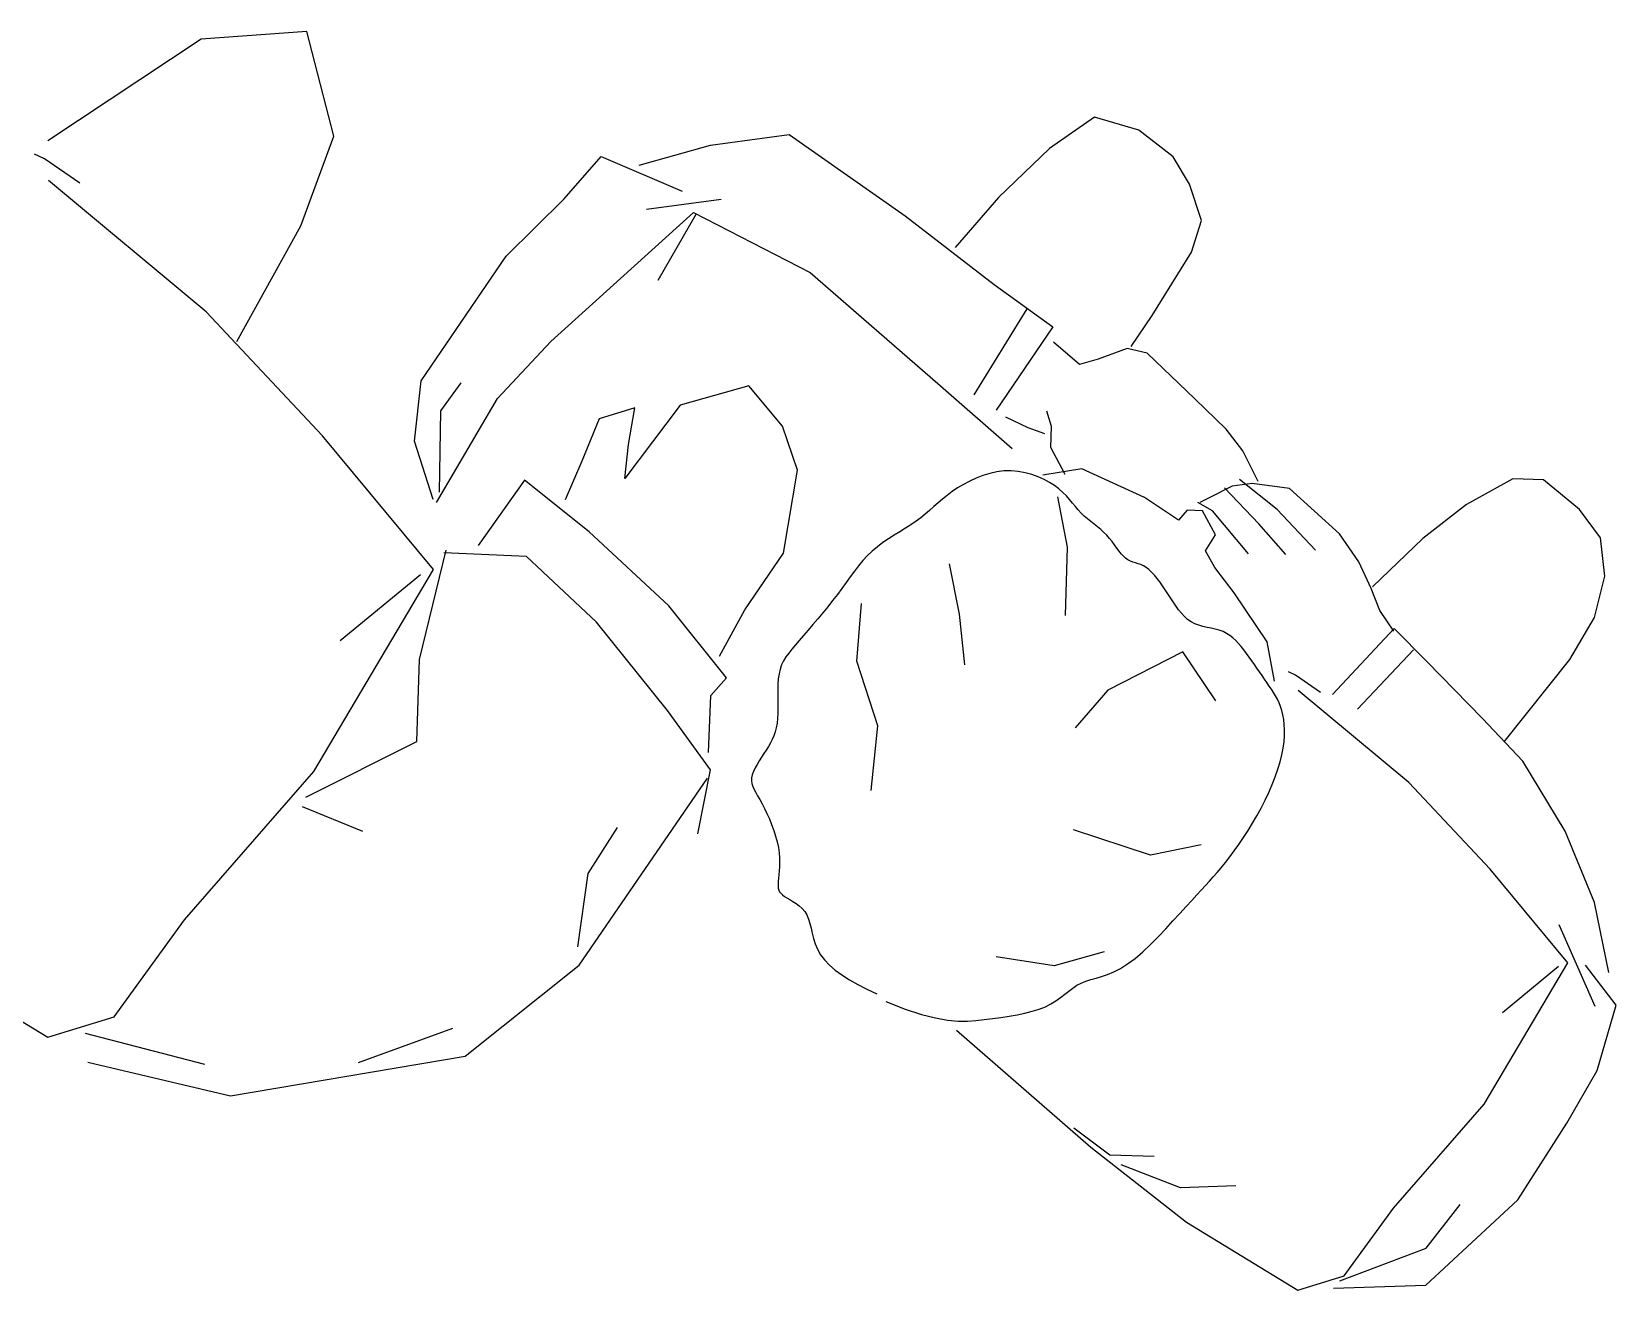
# Model space of a CAD drawing. Header units: millimetres. Extents: x 1029 to 1042.4, y 847.5 to 858.9.
# Drawn here: x 1035.0185 to 1035.4687, y 850.669 to 851.0268 of the extents above; entities that cross this region are included whole.
import ezdxf

# ---------------------------------------------------------------- set-up
doc = ezdxf.new("R2010")
doc.units = ezdxf.units.MM
doc.layers.add('Mobiliario TöjiNN', color=7, linetype='Continuous')

msp = doc.modelspace()

# ---------------------------------------------------------------- linework, layer by layer
at = {"layer": 'Mobiliario TöjiNN'}
for p, q in [((1035.06661, 851.0246, -11.83244), (1035.02309, 850.9957, -11.83244)), ((1035.09662, 851.02677, -11.83244), (1035.06661, 851.0246, -11.83244)), ((1035.10432, 850.99704, -11.83244), (1035.09662, 851.02677, -11.83244)), ((1035.32043, 851.00246, -11.83244), (1035.30762, 850.99359, -11.83244)), ((1035.33306, 850.99881, -11.83244), (1035.32043, 851.00246, -11.83244)), ((1035.09495, 850.97157, -11.83244), (1035.10432, 850.99704, -11.83244)), ((1035.2113, 850.99452, -11.83244), (1035.23368, 850.99751, -11.83244)), ((1035.23368, 850.99751, -11.83244), (1035.26667, 850.97447, -11.83244)), ((1035.34277, 850.99116, -11.83244), (1035.33306, 850.99881, -11.83244)), ((1035.02218, 850.99067, -11.83244), (1035.0193, 850.992, -11.83244)), ((1035.19109, 850.98883, -11.83244), (1035.2113, 850.99452, -11.83244)), ((1035.30762, 850.99359, -11.83244), (1035.29317, 850.9796, -11.83244)), ((1035.03221, 850.98367, -11.83244), (1035.02218, 850.99067, -11.83244)), ((1035.16973, 850.97923, -11.83244), (1035.18027, 850.99131, -11.83244)), ((1035.18027, 850.99131, -11.83244), (1035.2033, 850.98146, -11.83244)), ((1035.34737, 850.98347, -11.83244), (1035.34277, 850.99116, -11.83244)), ((1035.06811, 850.94712, -11.83244), (1035.02324, 850.98448, -11.83244)), ((1035.35078, 850.97314, -11.83244), (1035.34737, 850.98347, -11.83244)), ((1035.15325, 850.96292, -11.83244), (1035.16973, 850.97923, -11.83244)), ((1035.1932, 850.97635, -11.83244), (1035.21433, 850.97921, -11.83244)), ((1035.29317, 850.9796, -11.83244), (1035.28081, 850.96542, -11.83244)), ((1035.16602, 850.9387, -11.83244), (1035.20649, 850.9754, -11.83244)), ((1035.20713, 850.97484, -11.83244), (1035.19636, 850.95601, -11.83244)), ((1035.20649, 850.9754, -11.83244), (1035.23964, 850.95836, -11.83244)), ((1035.26667, 850.97447, -11.83244), (1035.29195, 850.95489, -11.83244)), ((1035.07673, 850.93875, -11.83244), (1035.09495, 850.97157, -11.83244)), ((1035.348, 850.96411, -11.83244), (1035.35078, 850.97314, -11.83244)), ((1035.12915, 850.92749, -11.83244), (1035.15325, 850.96292, -11.83244)), ((1035.33679, 850.94607, -11.83244), (1035.348, 850.96411, -11.83244)), ((1035.23964, 850.95836, -11.83244), (1035.2759, 850.92676, -11.83244)), ((1035.29195, 850.95489, -11.83244), (1035.30857, 850.94286, -11.83244)), ((1035.10114, 850.91189, -11.83244), (1035.06811, 850.94712, -11.83244)), ((1035.30123, 850.94803, -11.83244), (1035.28612, 850.92358, -11.83244)), ((1035.30857, 850.94286, -11.83244), (1035.2925, 850.91924, -11.83244)), ((1035.33086, 850.93733, -11.83244), (1035.33679, 850.94607, -11.83244)), ((1035.15079, 850.92252, -11.83244), (1035.16602, 850.9387, -11.83244)), ((1035.31617, 850.93214, -11.83244), (1035.30879, 850.93857, -11.83244)), ((1035.32146, 850.93367, -11.83244), (1035.31617, 850.93214, -11.83244)), ((1035.32973, 850.93668, -11.83244), (1035.32146, 850.93367, -11.83244)), ((1035.3354, 850.93541, -11.83244), (1035.32973, 850.93668, -11.83244)), ((1035.34891, 850.92241, -11.83244), (1035.3354, 850.93541, -11.83244)), ((1035.12721, 850.91037, -11.83244), (1035.12915, 850.92749, -11.83244)), ((1035.1347, 850.91897, -11.83244), (1035.14054, 850.92696, -11.83244)), ((1035.2222, 850.92614, -11.83244), (1035.20268, 850.92058, -11.83244)), ((1035.23178, 850.91469, -11.83244), (1035.2222, 850.92614, -11.83244)), ((1035.2759, 850.92676, -11.83244), (1035.29708, 850.90829, -11.83244)), ((1035.13352, 850.893, -11.83244), (1035.15079, 850.92252, -11.83244)), ((1035.18982, 850.91985, -11.83244), (1035.17973, 850.91669, -11.83244)), ((1035.20268, 850.92058, -11.83244), (1035.18697, 850.89975, -11.83244)), ((1035.18806, 850.90942, -11.83244), (1035.18982, 850.91985, -11.83244)), ((1035.35781, 850.91383, -11.83244), (1035.34891, 850.92241, -11.83244)), ((1035.13439, 850.89593, -11.83244), (1035.1347, 850.91897, -11.83244)), ((1035.17973, 850.91669, -11.83244), (1035.17474, 850.90466, -11.83244)), ((1035.30162, 850.91415, -11.83244), (1035.29527, 850.91723, -11.83244)), ((1035.30819, 850.91456, -11.83244), (1035.30692, 850.91894, -11.83244)), ((1035.1326, 850.87395, -11.83244), (1035.10114, 850.91189, -11.83244)), ((1035.13256, 850.89384, -11.83244), (1035.12721, 850.91037, -11.83244)), ((1035.23607, 850.9021, -11.83244), (1035.23178, 850.91469, -11.83244)), ((1035.30636, 850.91247, -11.83244), (1035.30162, 850.91415, -11.83244)), ((1035.30804, 850.90856, -11.83244), (1035.30819, 850.91456, -11.83244)), ((1035.36258, 850.90764, -11.83244), (1035.35781, 850.91383, -11.83244)), ((1035.18697, 850.89975, -11.83244), (1035.18806, 850.90942, -11.83244)), ((1035.31211, 850.90092, -11.83244), (1035.30804, 850.90856, -11.83244)), ((1035.36688, 850.89897, -11.83244), (1035.36258, 850.90764, -11.83244)), ((1035.17474, 850.90466, -11.83244), (1035.17007, 850.89368, -11.83244)), ((1035.23207, 850.87858, -11.83244), (1035.23607, 850.9021, -11.83244)), ((1035.29269, 850.90167, -11.83244), (1035.2907, 850.90124, -11.83244)), ((1035.29471, 850.90191, -11.83244), (1035.29269, 850.90167, -11.83244)), ((1035.29673, 850.90193, -11.83244), (1035.29471, 850.90191, -11.83244)), ((1035.29872, 850.90176, -11.83244), (1035.29673, 850.90193, -11.83244)), ((1035.30068, 850.90141, -11.83244), (1035.29872, 850.90176, -11.83244)), ((1035.30258, 850.9009, -11.83244), (1035.30068, 850.90141, -11.83244)), ((1035.31687, 850.90249, -11.83244), (1035.30574, 850.90074, -11.83244)), ((1035.33463, 850.89437, -11.83244), (1035.31687, 850.90249, -11.83244)), ((1035.1585, 850.89934, -11.83244), (1035.14532, 850.88073, -11.83244)), ((1035.17687, 850.88466, -11.83244), (1035.1585, 850.89934, -11.83244)), ((1035.28155, 850.89709, -11.83244), (1035.28, 850.89605, -11.83244)), ((1035.28321, 850.8981, -11.83244), (1035.28155, 850.89709, -11.83244)), ((1035.28498, 850.89905, -11.83244), (1035.28321, 850.8981, -11.83244)), ((1035.28682, 850.8999, -11.83244), (1035.28498, 850.89905, -11.83244)), ((1035.28873, 850.90064, -11.83244), (1035.28682, 850.8999, -11.83244)), ((1035.2907, 850.90124, -11.83244), (1035.28873, 850.90064, -11.83244)), ((1035.30438, 850.90026, -11.83244), (1035.30258, 850.9009, -11.83244)), ((1035.30608, 850.89951, -11.83244), (1035.30438, 850.90026, -11.83244)), ((1035.30766, 850.89867, -11.83244), (1035.30608, 850.89951, -11.83244)), ((1035.30908, 850.89777, -11.83244), (1035.30766, 850.89867, -11.83244)), ((1035.31033, 850.89681, -11.83244), (1035.30908, 850.89777, -11.83244)), ((1035.35951, 850.89763, -11.83244), (1035.35333, 850.89443, -11.83244)), ((1035.36711, 850.88692, -11.83244), (1035.35733, 850.89708, -11.83244)), ((1035.36523, 850.89837, -11.83244), (1035.35951, 850.89763, -11.83244)), ((1035.37232, 850.89096, -11.83244), (1035.36165, 850.89945, -11.83244)), ((1035.37582, 850.89691, -11.83244), (1035.36523, 850.89837, -11.83244)), ((1035.39005, 850.88409, -11.83244), (1035.37582, 850.89691, -11.83244)), ((1035.43924, 850.8997, -11.83244), (1035.42607, 850.89237, -11.83244)), ((1035.44802, 850.89941, -11.83244), (1035.43924, 850.8997, -11.83244)), ((1035.45817, 850.89097, -11.83244), (1035.44802, 850.89941, -11.83244)), ((1035.276, 850.89285, -11.83244), (1035.27478, 850.89178, -11.83244)), ((1035.27725, 850.89392, -11.83244), (1035.276, 850.89285, -11.83244)), ((1035.27858, 850.89499, -11.83244), (1035.27725, 850.89392, -11.83244)), ((1035.28, 850.89605, -11.83244), (1035.27858, 850.89499, -11.83244)), ((1035.31277, 850.8803, -11.83244), (1035.30998, 850.89459, -11.83244)), ((1035.31144, 850.89582, -11.83244), (1035.31033, 850.89681, -11.83244)), ((1035.31244, 850.89481, -11.83244), (1035.31144, 850.89582, -11.83244)), ((1035.31334, 850.89379, -11.83244), (1035.31244, 850.89481, -11.83244)), ((1035.31419, 850.89278, -11.83244), (1035.31334, 850.89379, -11.83244)), ((1035.315, 850.89179, -11.83244), (1035.31419, 850.89278, -11.83244)), ((1035.34431, 850.88798, -11.83244), (1035.33463, 850.89437, -11.83244)), ((1035.35395, 850.89062, -11.83244), (1035.34981, 850.893, -11.83244)), ((1035.35333, 850.89443, -11.83244), (1035.35034, 850.89295, -11.83244)), ((1035.42607, 850.89237, -11.83244), (1035.41369, 850.88271, -11.83244)), ((1035.27109, 850.88863, -11.83244), (1035.26973, 850.88762, -11.83244)), ((1035.27236, 850.88966, -11.83244), (1035.27109, 850.88863, -11.83244)), ((1035.27358, 850.89072, -11.83244), (1035.27236, 850.88966, -11.83244)), ((1035.27478, 850.89178, -11.83244), (1035.27358, 850.89072, -11.83244)), ((1035.31581, 850.89084, -11.83244), (1035.315, 850.89179, -11.83244)), ((1035.31665, 850.88994, -11.83244), (1035.31581, 850.89084, -11.83244)), ((1035.31753, 850.88909, -11.83244), (1035.31665, 850.88994, -11.83244)), ((1035.31846, 850.88829, -11.83244), (1035.31753, 850.88909, -11.83244)), ((1035.3194, 850.88752, -11.83244), (1035.31846, 850.88829, -11.83244)), ((1035.34674, 850.89077, -11.83244), (1035.34431, 850.88798, -11.83244)), ((1035.35113, 850.89062, -11.83244), (1035.34674, 850.89077, -11.83244)), ((1035.35476, 850.88377, -11.83244), (1035.35113, 850.89062, -11.83244)), ((1035.3642, 850.87841, -11.83244), (1035.35395, 850.89062, -11.83244)), ((1035.38318, 850.87945, -11.83244), (1035.37232, 850.89096, -11.83244)), ((1035.46413, 850.88291, -11.83244), (1035.45817, 850.89097, -11.83244)), ((1035.19947, 850.86362, -11.83244), (1035.17687, 850.88466, -11.83244)), ((1035.26353, 850.88366, -11.83244), (1035.26191, 850.88262, -11.83244)), ((1035.26515, 850.88466, -11.83244), (1035.26353, 850.88366, -11.83244)), ((1035.26675, 850.88565, -11.83244), (1035.26515, 850.88466, -11.83244)), ((1035.26828, 850.88663, -11.83244), (1035.26675, 850.88565, -11.83244)), ((1035.26973, 850.88762, -11.83244), (1035.26828, 850.88663, -11.83244)), ((1035.32036, 850.88676, -11.83244), (1035.3194, 850.88752, -11.83244)), ((1035.3213, 850.88601, -11.83244), (1035.32036, 850.88676, -11.83244)), ((1035.32223, 850.88525, -11.83244), (1035.3213, 850.88601, -11.83244)), ((1035.32312, 850.88446, -11.83244), (1035.32223, 850.88525, -11.83244)), ((1035.32396, 850.88363, -11.83244), (1035.32312, 850.88446, -11.83244)), ((1035.32473, 850.88275, -11.83244), (1035.32396, 850.88363, -11.83244)), ((1035.35196, 850.87926, -11.83244), (1035.35476, 850.88377, -11.83244)), ((1035.37476, 850.8782, -11.83244), (1035.36711, 850.88692, -11.83244)), ((1035.39549, 850.87608, -11.83244), (1035.39005, 850.88409, -11.83244)), ((1035.12868, 850.84831, -11.83244), (1035.13621, 850.87938, -11.83244)), ((1035.25729, 850.87917, -11.83244), (1035.25592, 850.87786, -11.83244)), ((1035.25876, 850.8804, -11.83244), (1035.25729, 850.87917, -11.83244)), ((1035.26031, 850.88154, -11.83244), (1035.25876, 850.8804, -11.83244)), ((1035.26191, 850.88262, -11.83244), (1035.26031, 850.88154, -11.83244)), ((1035.31215, 850.8608, -11.83244), (1035.31277, 850.8803, -11.83244)), ((1035.32545, 850.88184, -11.83244), (1035.32473, 850.88275, -11.83244)), ((1035.32613, 850.88092, -11.83244), (1035.32545, 850.88184, -11.83244)), ((1035.32677, 850.88002, -11.83244), (1035.32613, 850.88092, -11.83244)), ((1035.3274, 850.87916, -11.83244), (1035.32677, 850.88002, -11.83244)), ((1035.32801, 850.87837, -11.83244), (1035.3274, 850.87916, -11.83244)), ((1035.3546, 850.87451, -11.83244), (1035.35196, 850.87926, -11.83244)), ((1035.41369, 850.88271, -11.83244), (1035.39944, 850.86895, -11.83244)), ((1035.46537, 850.87202, -11.83244), (1035.46413, 850.88291, -11.83244)), ((1035.15909, 850.87758, -11.83244), (1035.13555, 850.87863, -11.83244)), ((1035.17892, 850.85897, -11.83244), (1035.15909, 850.87758, -11.83244)), ((1035.22109, 850.86248, -11.83244), (1035.23207, 850.87858, -11.83244)), ((1035.2534, 850.875, -11.83244), (1035.25221, 850.87346, -11.83244)), ((1035.25463, 850.87647, -11.83244), (1035.2534, 850.875, -11.83244)), ((1035.25592, 850.87786, -11.83244), (1035.25463, 850.87647, -11.83244)), ((1035.28206, 850.86126, -11.83244), (1035.27927, 850.87556, -11.83244)), ((1035.32863, 850.87767, -11.83244), (1035.32801, 850.87837, -11.83244)), ((1035.32927, 850.87709, -11.83244), (1035.32863, 850.87767, -11.83244)), ((1035.32993, 850.87665, -11.83244), (1035.32927, 850.87709, -11.83244)), ((1035.33061, 850.87631, -11.83244), (1035.32993, 850.87665, -11.83244)), ((1035.33132, 850.87603, -11.83244), (1035.33061, 850.87631, -11.83244)), ((1035.33205, 850.8758, -11.83244), (1035.33132, 850.87603, -11.83244)), ((1035.33279, 850.87556, -11.83244), (1035.33205, 850.8758, -11.83244)), ((1035.33354, 850.87529, -11.83244), (1035.33279, 850.87556, -11.83244)), ((1035.33431, 850.87494, -11.83244), (1035.33354, 850.87529, -11.83244)), ((1035.33508, 850.87448, -11.83244), (1035.33431, 850.87494, -11.83244)), ((1035.33586, 850.87388, -11.83244), (1035.33508, 850.87448, -11.83244)), ((1035.36012, 850.86724, -11.83244), (1035.3546, 850.87451, -11.83244)), ((1035.39904, 850.86849, -11.83244), (1035.39549, 850.87608, -11.83244)), ((1035.09865, 850.81649, -11.83244), (1035.1326, 850.87395, -11.83244)), ((1035.10614, 850.85378, -11.83244), (1035.12891, 850.87249, -11.83244)), ((1035.24985, 850.87023, -11.83244), (1035.24864, 850.86854, -11.83244)), ((1035.25103, 850.87187, -11.83244), (1035.24985, 850.87023, -11.83244)), ((1035.25221, 850.87346, -11.83244), (1035.25103, 850.87187, -11.83244)), ((1035.33665, 850.87316, -11.83244), (1035.33586, 850.87388, -11.83244)), ((1035.33743, 850.87232, -11.83244), (1035.33665, 850.87316, -11.83244)), ((1035.33822, 850.87139, -11.83244), (1035.33743, 850.87232, -11.83244)), ((1035.339, 850.87038, -11.83244), (1035.33822, 850.87139, -11.83244)), ((1035.33977, 850.8693, -11.83244), (1035.339, 850.87038, -11.83244)), ((1035.46245, 850.86025, -11.83244), (1035.46537, 850.87202, -11.83244)), ((1035.24737, 850.86682, -11.83244), (1035.24604, 850.86508, -11.83244)), ((1035.24864, 850.86854, -11.83244), (1035.24737, 850.86682, -11.83244)), ((1035.34053, 850.86818, -11.83244), (1035.33977, 850.8693, -11.83244)), ((1035.34129, 850.86702, -11.83244), (1035.34053, 850.86818, -11.83244)), ((1035.34204, 850.86585, -11.83244), (1035.34129, 850.86702, -11.83244)), ((1035.34278, 850.86469, -11.83244), (1035.34204, 850.86585, -11.83244)), ((1035.36947, 850.85336, -11.83244), (1035.36012, 850.86724, -11.83244)), ((1035.40151, 850.86225, -11.83244), (1035.39904, 850.86849, -11.83244)), ((1035.21585, 850.84315, -11.83244), (1035.19947, 850.86362, -11.83244)), ((1035.21388, 850.84929, -11.83244), (1035.22109, 850.86248, -11.83244)), ((1035.24325, 850.8616, -11.83244), (1035.24183, 850.8599, -11.83244)), ((1035.24466, 850.86334, -11.83244), (1035.24325, 850.8616, -11.83244)), ((1035.24604, 850.86508, -11.83244), (1035.24466, 850.86334, -11.83244)), ((1035.25286, 850.84786, -11.83244), (1035.25419, 850.86429, -11.83244)), ((1035.28359, 850.84683, -11.83244), (1035.28206, 850.86126, -11.83244)), ((1035.34353, 850.86356, -11.83244), (1035.34278, 850.86469, -11.83244)), ((1035.34431, 850.86247, -11.83244), (1035.34353, 850.86356, -11.83244)), ((1035.34512, 850.86146, -11.83244), (1035.34431, 850.86247, -11.83244)), ((1035.34598, 850.86053, -11.83244), (1035.34512, 850.86146, -11.83244)), ((1035.40542, 850.85638, -11.83244), (1035.40151, 850.86225, -11.83244)), ((1035.19915, 850.8338, -11.83244), (1035.17892, 850.85897, -11.83244)), ((1035.23906, 850.85666, -11.83244), (1035.23777, 850.85516, -11.83244)), ((1035.24043, 850.85824, -11.83244), (1035.23906, 850.85666, -11.83244)), ((1035.24183, 850.8599, -11.83244), (1035.24043, 850.85824, -11.83244)), ((1035.34689, 850.85971, -11.83244), (1035.34598, 850.86053, -11.83244)), ((1035.34788, 850.85903, -11.83244), (1035.34689, 850.85971, -11.83244)), ((1035.34894, 850.85849, -11.83244), (1035.34788, 850.85903, -11.83244)), ((1035.35005, 850.85808, -11.83244), (1035.34894, 850.85849, -11.83244)), ((1035.35122, 850.85774, -11.83244), (1035.35005, 850.85808, -11.83244)), ((1035.3524, 850.85747, -11.83244), (1035.35122, 850.85774, -11.83244)), ((1035.35358, 850.85721, -11.83244), (1035.3524, 850.85747, -11.83244)), ((1035.35474, 850.85695, -11.83244), (1035.35358, 850.85721, -11.83244)), ((1035.35587, 850.85664, -11.83244), (1035.35474, 850.85695, -11.83244)), ((1035.35693, 850.85625, -11.83244), (1035.35587, 850.85664, -11.83244)), ((1035.40551, 850.85712, -11.83244), (1035.38805, 850.83839, -11.83244)), ((1035.41485, 850.84775, -11.83244), (1035.40551, 850.85712, -11.83244)), ((1035.45546, 850.84834, -11.83244), (1035.46245, 850.86025, -11.83244)), ((1035.23544, 850.85248, -11.83244), (1035.23444, 850.85129, -11.83244)), ((1035.23655, 850.85376, -11.83244), (1035.23544, 850.85248, -11.83244)), ((1035.23777, 850.85516, -11.83244), (1035.23655, 850.85376, -11.83244)), ((1035.35793, 850.85576, -11.83244), (1035.35693, 850.85625, -11.83244)), ((1035.35885, 850.85517, -11.83244), (1035.35793, 850.85576, -11.83244)), ((1035.35972, 850.85448, -11.83244), (1035.35885, 850.85517, -11.83244)), ((1035.36054, 850.85372, -11.83244), (1035.35972, 850.85448, -11.83244)), ((1035.36133, 850.85288, -11.83244), (1035.36054, 850.85372, -11.83244)), ((1035.36209, 850.85199, -11.83244), (1035.36133, 850.85288, -11.83244)), ((1035.36283, 850.85104, -11.83244), (1035.36209, 850.85199, -11.83244)), ((1035.37155, 850.84214, -11.83244), (1035.36947, 850.85336, -11.83244)), ((1035.12795, 850.82505, -11.83244), (1035.12868, 850.84831, -11.83244)), ((1035.2321, 850.84795, -11.83244), (1035.23155, 850.8468, -11.83244)), ((1035.23277, 850.84906, -11.83244), (1035.2321, 850.84795, -11.83244)), ((1035.23355, 850.85016, -11.83244), (1035.23277, 850.84906, -11.83244)), ((1035.23444, 850.85129, -11.83244), (1035.23355, 850.85016, -11.83244)), ((1035.25889, 850.82951, -11.83244), (1035.25286, 850.84786, -11.83244)), ((1035.34553, 850.85051, -11.83244), (1035.32421, 850.83965, -11.83244)), ((1035.35489, 850.83663, -11.83244), (1035.34553, 850.85051, -11.83244)), ((1035.36358, 850.85005, -11.83244), (1035.36283, 850.85104, -11.83244)), ((1035.36432, 850.84903, -11.83244), (1035.36358, 850.85005, -11.83244)), ((1035.36508, 850.84798, -11.83244), (1035.36432, 850.84903, -11.83244)), ((1035.36583, 850.84692, -11.83244), (1035.36508, 850.84798, -11.83244)), ((1035.411, 850.85111, -11.83244), (1035.39516, 850.83424, -11.83244)), ((1035.43064, 850.83153, -11.83244), (1035.41485, 850.84775, -11.83244)), ((1035.43677, 850.82496, -11.83244), (1035.45546, 850.84834, -11.83244)), ((1035.21147, 850.83812, -11.83244), (1035.21585, 850.84315, -11.83244)), ((1035.2306, 850.8428, -11.83244), (1035.23049, 850.84125, -11.83244)), ((1035.2308, 850.84425, -11.83244), (1035.2306, 850.8428, -11.83244)), ((1035.23112, 850.84558, -11.83244), (1035.2308, 850.84425, -11.83244)), ((1035.23155, 850.8468, -11.83244), (1035.23112, 850.84558, -11.83244)), ((1035.36657, 850.84586, -11.83244), (1035.36583, 850.84692, -11.83244)), ((1035.36731, 850.8448, -11.83244), (1035.36657, 850.84586, -11.83244)), ((1035.36803, 850.84376, -11.83244), (1035.36731, 850.8448, -11.83244)), ((1035.36874, 850.84274, -11.83244), (1035.36803, 850.84376, -11.83244)), ((1035.37756, 850.84385, -11.83244), (1035.37555, 850.84479, -11.83244)), ((1035.38459, 850.83896, -11.83244), (1035.37756, 850.84385, -11.83244)), ((1035.23049, 850.84125, -11.83244), (1035.23046, 850.83963, -11.83244)), ((1035.23046, 850.83963, -11.83244), (1035.23046, 850.83797, -11.83244)), ((1035.32421, 850.83965, -11.83244), (1035.31489, 850.82896, -11.83244)), ((1035.36942, 850.84175, -11.83244), (1035.36874, 850.84274, -11.83244)), ((1035.37008, 850.8408, -11.83244), (1035.36942, 850.84175, -11.83244)), ((1035.37071, 850.83987, -11.83244), (1035.37008, 850.8408, -11.83244)), ((1035.37131, 850.83895, -11.83244), (1035.37071, 850.83987, -11.83244)), ((1035.37186, 850.83802, -11.83244), (1035.37131, 850.83895, -11.83244)), ((1035.40972, 850.81337, -11.83244), (1035.37831, 850.83952, -11.83244)), ((1035.21136, 850.81696, -11.83244), (1035.19915, 850.8338, -11.83244)), ((1035.21077, 850.8219, -11.83244), (1035.21147, 850.83812, -11.83244)), ((1035.23046, 850.83797, -11.83244), (1035.23048, 850.8363, -11.83244)), ((1035.23048, 850.8363, -11.83244), (1035.2305, 850.83466, -11.83244)), ((1035.2305, 850.83466, -11.83244), (1035.23048, 850.83308, -11.83244)), ((1035.37238, 850.83706, -11.83244), (1035.37186, 850.83802, -11.83244)), ((1035.37285, 850.83606, -11.83244), (1035.37238, 850.83706, -11.83244)), ((1035.37327, 850.83499, -11.83244), (1035.37285, 850.83606, -11.83244)), ((1035.37364, 850.83385, -11.83244), (1035.37327, 850.83499, -11.83244)), ((1035.37395, 850.83261, -11.83244), (1035.37364, 850.83385, -11.83244)), ((1035.23024, 850.83022, -11.83244), (1035.23, 850.82895, -11.83244)), ((1035.2304, 850.83159, -11.83244), (1035.23024, 850.83022, -11.83244)), ((1035.23048, 850.83308, -11.83244), (1035.2304, 850.83159, -11.83244)), ((1035.25699, 850.81113, -11.83244), (1035.25889, 850.82951, -11.83244)), ((1035.37419, 850.83127, -11.83244), (1035.37395, 850.83261, -11.83244)), ((1035.37435, 850.82984, -11.83244), (1035.37419, 850.83127, -11.83244)), ((1035.37443, 850.82831, -11.83244), (1035.37435, 850.82984, -11.83244)), ((1035.44214, 850.81946, -11.83244), (1035.43064, 850.83153, -11.83244)), ((1035.0964, 850.80918, -11.83244), (1035.12795, 850.82505, -11.83244)), ((1035.22885, 850.82562, -11.83244), (1035.22834, 850.82461, -11.83244)), ((1035.2293, 850.82667, -11.83244), (1035.22885, 850.82562, -11.83244)), ((1035.22968, 850.82778, -11.83244), (1035.2293, 850.82667, -11.83244)), ((1035.23, 850.82895, -11.83244), (1035.22968, 850.82778, -11.83244)), ((1035.37403, 850.82314, -11.83244), (1035.37427, 850.82496, -11.83244)), ((1035.37427, 850.82496, -11.83244), (1035.3744, 850.82669, -11.83244)), ((1035.3744, 850.82669, -11.83244), (1035.37443, 850.82831, -11.83244)), ((1035.22586, 850.82056, -11.83244), (1035.2252, 850.81953, -11.83244)), ((1035.22653, 850.82159, -11.83244), (1035.22586, 850.82056, -11.83244)), ((1035.22717, 850.8226, -11.83244), (1035.22653, 850.82159, -11.83244)), ((1035.22778, 850.82361, -11.83244), (1035.22717, 850.8226, -11.83244)), ((1035.22834, 850.82461, -11.83244), (1035.22778, 850.82361, -11.83244)), ((1035.37314, 850.81921, -11.83244), (1035.37365, 850.82123, -11.83244)), ((1035.37365, 850.82123, -11.83244), (1035.37403, 850.82314, -11.83244)), ((1035.06189, 850.77433, -11.83244), (1035.09865, 850.81649, -11.83244)), ((1035.20778, 850.79883, -11.83244), (1035.21136, 850.81696, -11.83244)), ((1035.22357, 850.81654, -11.83244), (1035.22322, 850.8156, -11.83244)), ((1035.22403, 850.81751, -11.83244), (1035.22357, 850.81654, -11.83244)), ((1035.22459, 850.81851, -11.83244), (1035.22403, 850.81751, -11.83244)), ((1035.2252, 850.81953, -11.83244), (1035.22459, 850.81851, -11.83244)), ((1035.37175, 850.81497, -11.83244), (1035.3725, 850.81712, -11.83244)), ((1035.3725, 850.81712, -11.83244), (1035.37314, 850.81921, -11.83244)), ((1035.45416, 850.79957, -11.83244), (1035.44214, 850.81946, -11.83244)), ((1035.17398, 850.76146, -11.83244), (1035.21052, 850.8146, -11.83244)), ((1035.22302, 850.81471, -11.83244), (1035.22298, 850.81386, -11.83244)), ((1035.22298, 850.81386, -11.83244), (1035.2231, 850.81305, -11.83244)), ((1035.22322, 850.8156, -11.83244), (1035.22302, 850.81471, -11.83244)), ((1035.2231, 850.81305, -11.83244), (1035.22335, 850.81224, -11.83244)), ((1035.22335, 850.81224, -11.83244), (1035.22372, 850.8114, -11.83244)), ((1035.22372, 850.8114, -11.83244), (1035.22419, 850.81052, -11.83244)), ((1035.36993, 850.81056, -11.83244), (1035.37089, 850.81278, -11.83244)), ((1035.37089, 850.81278, -11.83244), (1035.37175, 850.81497, -11.83244)), ((1035.43284, 850.78871, -11.83244), (1035.40972, 850.81337, -11.83244)), ((1035.22419, 850.81052, -11.83244), (1035.22473, 850.80957, -11.83244)), ((1035.22473, 850.80957, -11.83244), (1035.22535, 850.80851, -11.83244)), ((1035.22535, 850.80851, -11.83244), (1035.226, 850.80733, -11.83244)), ((1035.226, 850.80733, -11.83244), (1035.22669, 850.80601, -11.83244)), ((1035.36777, 850.80612, -11.83244), (1035.36888, 850.80834, -11.83244)), ((1035.36888, 850.80834, -11.83244), (1035.36993, 850.81056, -11.83244)), ((1035.09534, 850.80656, -11.83244), (1035.11248, 850.79958, -11.83244)), ((1035.22669, 850.80601, -11.83244), (1035.22738, 850.80456, -11.83244)), ((1035.22738, 850.80456, -11.83244), (1035.22806, 850.80303, -11.83244)), ((1035.22806, 850.80303, -11.83244), (1035.22871, 850.80142, -11.83244)), ((1035.36534, 850.8018, -11.83244), (1035.36658, 850.80394, -11.83244)), ((1035.36658, 850.80394, -11.83244), (1035.36777, 850.80612, -11.83244)), ((1035.17655, 850.78755, -11.83244), (1035.1849, 850.80063, -11.83244)), ((1035.22871, 850.80142, -11.83244), (1035.22931, 850.79978, -11.83244)), ((1035.22931, 850.79978, -11.83244), (1035.22984, 850.79813, -11.83244)), ((1035.22984, 850.79813, -11.83244), (1035.23028, 850.7965, -11.83244)), ((1035.33634, 850.79268, -11.83244), (1035.31442, 850.79992, -11.83244)), ((1035.36276, 850.79772, -11.83244), (1035.36406, 850.79973, -11.83244)), ((1035.36406, 850.79973, -11.83244), (1035.36534, 850.8018, -11.83244)), ((1035.46244, 850.77927, -11.83244), (1035.45416, 850.79957, -11.83244)), ((1035.23028, 850.7965, -11.83244), (1035.23062, 850.79492, -11.83244)), ((1035.23062, 850.79492, -11.83244), (1035.23084, 850.79342, -11.83244)), ((1035.23084, 850.79342, -11.83244), (1035.23095, 850.79199, -11.83244)), ((1035.35077, 850.79563, -11.83244), (1035.33634, 850.79268, -11.83244)), ((1035.35886, 850.79224, -11.83244), (1035.36014, 850.79396, -11.83244)), ((1035.36014, 850.79396, -11.83244), (1035.36145, 850.7958, -11.83244)), ((1035.36145, 850.7958, -11.83244), (1035.36276, 850.79772, -11.83244)), ((1035.23094, 850.7894, -11.83244), (1035.23086, 850.78825, -11.83244)), ((1035.23098, 850.79065, -11.83244), (1035.23094, 850.7894, -11.83244)), ((1035.23095, 850.79199, -11.83244), (1035.23098, 850.79065, -11.83244)), ((1035.35528, 850.78779, -11.83244), (1035.35641, 850.78915, -11.83244)), ((1035.35641, 850.78915, -11.83244), (1035.35761, 850.79063, -11.83244)), ((1035.35761, 850.79063, -11.83244), (1035.35886, 850.79224, -11.83244)), ((1035.17361, 850.76665, -11.83244), (1035.17655, 850.78755, -11.83244)), ((1035.23057, 850.78536, -11.83244), (1035.23052, 850.7846, -11.83244)), ((1035.23052, 850.7846, -11.83244), (1035.23052, 850.78393, -11.83244)), ((1035.23065, 850.78622, -11.83244), (1035.23057, 850.78536, -11.83244)), ((1035.23076, 850.78718, -11.83244), (1035.23065, 850.78622, -11.83244)), ((1035.23086, 850.78825, -11.83244), (1035.23076, 850.78718, -11.83244)), ((1035.35195, 850.78408, -11.83244), (1035.35308, 850.78531, -11.83244)), ((1035.35308, 850.78531, -11.83244), (1035.35418, 850.78653, -11.83244)), ((1035.35418, 850.78653, -11.83244), (1035.35528, 850.78779, -11.83244)), ((1035.45486, 850.76215, -11.83244), (1035.43284, 850.78871, -11.83244)), ((1035.23052, 850.78393, -11.83244), (1035.23059, 850.78334, -11.83244)), ((1035.23059, 850.78334, -11.83244), (1035.23074, 850.78282, -11.83244)), ((1035.23074, 850.78282, -11.83244), (1035.23097, 850.78233, -11.83244)), ((1035.23097, 850.78233, -11.83244), (1035.23131, 850.78188, -11.83244)), ((1035.23131, 850.78188, -11.83244), (1035.23176, 850.78145, -11.83244)), ((1035.23176, 850.78145, -11.83244), (1035.23234, 850.78102, -11.83244)), ((1035.23234, 850.78102, -11.83244), (1035.23304, 850.78058, -11.83244)), ((1035.23304, 850.78058, -11.83244), (1035.23385, 850.7801, -11.83244)), ((1035.23385, 850.7801, -11.83244), (1035.23473, 850.77959, -11.83244)), ((1035.34644, 850.77814, -11.83244), (1035.34803, 850.77988, -11.83244)), ((1035.34803, 850.77988, -11.83244), (1035.34946, 850.78141, -11.83244)), ((1035.34946, 850.78141, -11.83244), (1035.35076, 850.7828, -11.83244)), ((1035.35076, 850.7828, -11.83244), (1035.35195, 850.78408, -11.83244)), ((1035.23473, 850.77959, -11.83244), (1035.23563, 850.779, -11.83244)), ((1035.23563, 850.779, -11.83244), (1035.23651, 850.77834, -11.83244)), ((1035.23651, 850.77834, -11.83244), (1035.23735, 850.77759, -11.83244)), ((1035.23735, 850.77759, -11.83244), (1035.2381, 850.77672, -11.83244)), ((1035.2381, 850.77672, -11.83244), (1035.23873, 850.77572, -11.83244)), ((1035.23873, 850.77572, -11.83244), (1035.23921, 850.77458, -11.83244)), ((1035.34272, 850.77404, -11.83244), (1035.34466, 850.77617, -11.83244)), ((1035.34466, 850.77617, -11.83244), (1035.34644, 850.77814, -11.83244)), ((1035.46653, 850.75934, -11.83244), (1035.46244, 850.77927, -11.83244)), ((1035.0419, 850.74677, -11.83244), (1035.06189, 850.77433, -11.83244)), ((1035.23921, 850.77458, -11.83244), (1035.23958, 850.77332, -11.83244)), ((1035.23958, 850.77332, -11.83244), (1035.2399, 850.77196, -11.83244)), ((1035.2399, 850.77196, -11.83244), (1035.24021, 850.77052, -11.83244)), ((1035.33851, 850.76954, -11.83244), (1035.34066, 850.7718, -11.83244)), ((1035.34066, 850.7718, -11.83244), (1035.34272, 850.77404, -11.83244)), ((1035.46261, 850.74967, -11.83244), (1035.45238, 850.77291, -11.83244)), ((1034.9779, 850.76867, -11.83244), (1035.0231, 850.74095, -11.83244)), ((1035.24021, 850.77052, -11.83244), (1035.24059, 850.76903, -11.83244)), ((1035.24059, 850.76903, -11.83244), (1035.24107, 850.7675, -11.83244)), ((1035.24107, 850.7675, -11.83244), (1035.24172, 850.76597, -11.83244)), ((1035.33412, 850.76526, -11.83244), (1035.33632, 850.76734, -11.83244)), ((1035.33632, 850.76734, -11.83244), (1035.33851, 850.76954, -11.83244)), ((1035.24172, 850.76597, -11.83244), (1035.24259, 850.76444, -11.83244)), ((1035.24259, 850.76444, -11.83244), (1035.24373, 850.76295, -11.83244)), ((1035.24373, 850.76295, -11.83244), (1035.24512, 850.7615, -11.83244)), ((1035.30899, 850.7613, -11.83244), (1035.29252, 850.76379, -11.83244)), ((1035.32319, 850.76528, -11.83244), (1035.30899, 850.7613, -11.83244)), ((1035.32784, 850.76054, -11.83244), (1035.32984, 850.7618, -11.83244)), ((1035.32984, 850.7618, -11.83244), (1035.33195, 850.76339, -11.83244)), ((1035.33195, 850.76339, -11.83244), (1035.33412, 850.76526, -11.83244)), ((1035.43109, 850.72193, -11.83244), (1035.45486, 850.76215, -11.83244)), ((1035.14167, 850.73562, -11.83244), (1035.17398, 850.76146, -11.83244)), ((1035.24512, 850.7615, -11.83244), (1035.24678, 850.76007, -11.83244)), ((1035.24678, 850.76007, -11.83244), (1035.24867, 850.75867, -11.83244)), ((1035.24867, 850.75867, -11.83244), (1035.25081, 850.7573, -11.83244)), ((1035.25081, 850.7573, -11.83244), (1035.25317, 850.75596, -11.83244)), ((1035.31796, 850.75692, -11.83244), (1035.31936, 850.75736, -11.83244)), ((1035.31936, 850.75736, -11.83244), (1035.32086, 850.75779, -11.83244)), ((1035.32086, 850.75779, -11.83244), (1035.32245, 850.75826, -11.83244)), ((1035.32245, 850.75826, -11.83244), (1035.32414, 850.75883, -11.83244)), ((1035.32414, 850.75883, -11.83244), (1035.32594, 850.75957, -11.83244)), ((1035.32594, 850.75957, -11.83244), (1035.32784, 850.76054, -11.83244)), ((1035.43634, 850.74803, -11.83244), (1035.45228, 850.76113, -11.83244)), ((1035.46866, 850.75012, -11.83244), (1035.45989, 850.76145, -11.83244)), ((1035.25317, 850.75596, -11.83244), (1035.25576, 850.75463, -11.83244)), ((1035.25576, 850.75463, -11.83244), (1035.25855, 850.75333, -11.83244)), ((1035.31078, 850.75226, -11.83244), (1035.31199, 850.75319, -11.83244)), ((1035.31199, 850.75319, -11.83244), (1035.31314, 850.7541, -11.83244)), ((1035.31314, 850.7541, -11.83244), (1035.31428, 850.75496, -11.83244)), ((1035.31428, 850.75496, -11.83244), (1035.31544, 850.75573, -11.83244)), ((1035.31544, 850.75573, -11.83244), (1035.31666, 850.75639, -11.83244)), ((1035.31666, 850.75639, -11.83244), (1035.31796, 850.75692, -11.83244)), ((1035.26112, 850.75109, -11.83244), (1035.26661, 850.74899, -11.83244)), ((1035.26661, 850.74899, -11.83244), (1035.27129, 850.74747, -11.83244)), ((1035.30065, 850.74781, -11.83244), (1035.30274, 850.74834, -11.83244)), ((1035.30274, 850.74834, -11.83244), (1035.30469, 850.74896, -11.83244)), ((1035.30469, 850.74896, -11.83244), (1035.30646, 850.74966, -11.83244)), ((1035.30646, 850.74966, -11.83244), (1035.30805, 850.75047, -11.83244)), ((1035.30805, 850.75047, -11.83244), (1035.30948, 850.75134, -11.83244)), ((1035.30948, 850.75134, -11.83244), (1035.31078, 850.75226, -11.83244)), ((1035.46321, 850.73156, -11.83244), (1035.46866, 850.75012, -11.83244)), ((1035.0231, 850.74095, -11.83244), (1035.0419, 850.74677, -11.83244)), ((1035.27129, 850.74747, -11.83244), (1035.27528, 850.74645, -11.83244)), ((1035.27528, 850.74645, -11.83244), (1035.2787, 850.74584, -11.83244)), ((1035.2787, 850.74584, -11.83244), (1035.28167, 850.74557, -11.83244)), ((1035.28167, 850.74557, -11.83244), (1035.28431, 850.74556, -11.83244)), ((1035.28431, 850.74556, -11.83244), (1035.28675, 850.74573, -11.83244)), ((1035.28675, 850.74573, -11.83244), (1035.2891, 850.74599, -11.83244)), ((1035.2891, 850.74599, -11.83244), (1035.29145, 850.74628, -11.83244)), ((1035.29145, 850.74628, -11.83244), (1035.29382, 850.7466, -11.83244)), ((1035.29382, 850.7466, -11.83244), (1035.29616, 850.74695, -11.83244)), ((1035.29616, 850.74695, -11.83244), (1035.29844, 850.74735, -11.83244)), ((1035.29844, 850.74735, -11.83244), (1035.30065, 850.74781, -11.83244)), ((1035.03367, 850.74213, -11.83244), (1035.06759, 850.73337, -11.83244)), ((1035.11132, 850.73375, -11.83244), (1035.13818, 850.74353, -11.83244)), ((1035.28118, 850.74301, -11.83244), (1035.31936, 850.70972, -11.83244)), ((1035.07495, 850.72429, -11.83244), (1035.14167, 850.73562, -11.83244)), ((1035.03446, 850.73392, -11.83244), (1035.07495, 850.72429, -11.83244)), ((1035.45463, 850.71654, -11.83244), (1035.46321, 850.73156, -11.83244)), ((1035.40536, 850.69242, -11.83244), (1035.43109, 850.72193, -11.83244)), ((1035.32475, 850.70748, -11.83244), (1035.31451, 850.71517, -11.83244)), ((1035.4407, 850.69474, -11.83244), (1035.45463, 850.71654, -11.83244)), ((1035.31936, 850.70972, -11.83244), (1035.34657, 850.68846, -11.83244)), ((1035.3374, 850.70709, -11.83244), (1035.32475, 850.70748, -11.83244)), ((1035.34484, 850.69814, -11.83244), (1035.32796, 850.70468, -11.83244)), ((1035.3606, 850.69872, -11.83244), (1035.34484, 850.69814, -11.83244)), ((1035.41452, 850.67053, -11.83244), (1035.4407, 850.69474, -11.83244)), ((1035.39137, 850.67312, -11.83244), (1035.40536, 850.69242, -11.83244)), ((1035.41465, 850.68105, -11.83244), (1035.42434, 850.69346, -11.83244)), ((1035.34657, 850.68846, -11.83244), (1035.37821, 850.66905, -11.83244)), ((1035.39015, 850.67173, -11.83244), (1035.41465, 850.68105, -11.83244)), ((1035.37821, 850.66905, -11.83244), (1035.39137, 850.67312, -11.83244)), ((1035.38833, 850.66964, -11.83244), (1035.41452, 850.67053, -11.83244))]:
    msp.add_line(p, q, dxfattribs=at)

doc.saveas('drawing.dxf')
